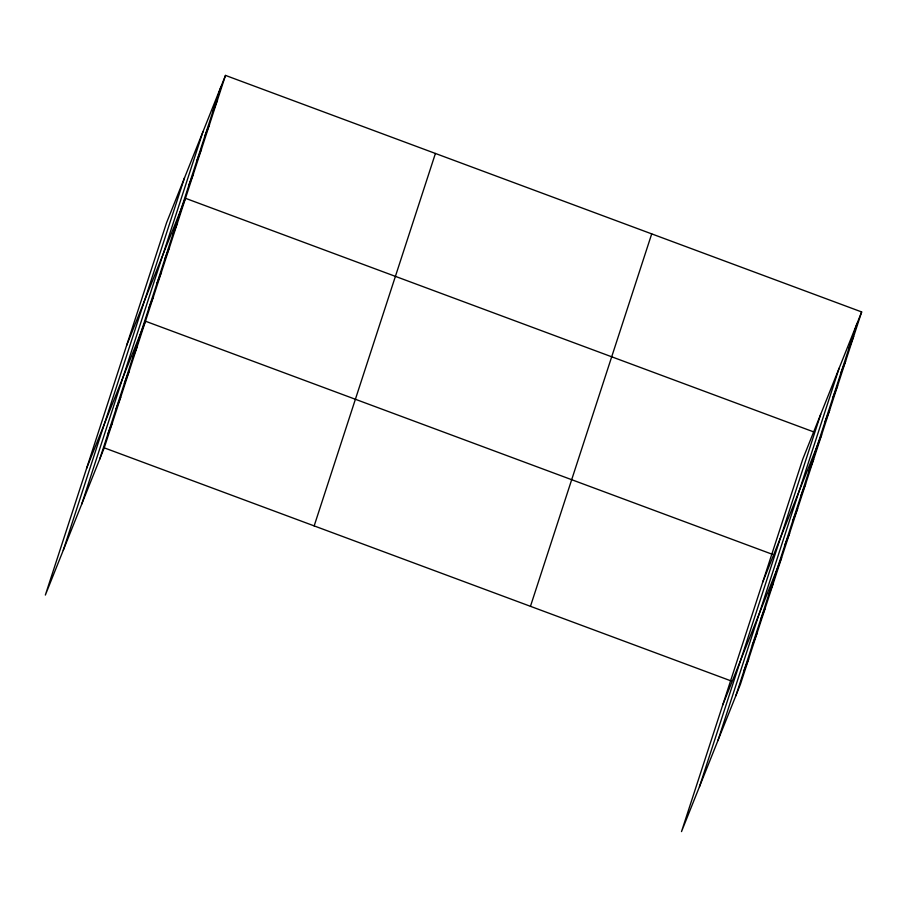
<?xml version="1.0" encoding="UTF-8"?>
<svg xmlns="http://www.w3.org/2000/svg" width="907" height="907" viewBox="0 0 907 907"><rect width="100%" height="100%" fill="white"/><g stroke="black" fill="none" stroke-linecap="round" stroke-linejoin="round"><path stroke-width="1.36" d="M63.263 550.266L184.518 177.829M81.721 504.111L202.987 131.674M99.645 459.316L220.9 86.879M225.492 75.406L166.605 222.623L45.35 595.06L104.237 447.843L225.492 75.406L861.65 311.94L740.395 684.377L681.508 831.594L802.763 459.157L861.65 311.94M314.162 525.901L435.417 153.464M530.459 606.318L651.714 233.881M699.433 786.8L820.688 414.363M717.891 740.645L839.145 368.208M735.804 695.85L857.058 323.414M212.896 111.459L217.487 99.985M204.891 136.039L209.483 124.565M196.887 160.618L201.479 149.145M188.883 185.198L193.474 173.725M126.595 345.522L185.47 198.304L813.76 431.925M172.886 234.369L177.466 222.895M164.881 258.949L169.473 247.475M156.877 283.528L161.469 272.055M148.873 308.108L153.464 296.634M86.573 468.431L145.46 321.214L772.435 554.336M132.626 358.016L137.218 346.542M124.384 383.344L128.964 371.87M116.13 408.66L120.722 397.187M107.888 433.988L112.479 422.515M849.054 347.993L853.646 336.52M841.05 372.573L845.641 361.099M833.057 397.164L837.637 385.69M825.053 421.744L829.633 410.27M762.753 582.067L821.64 434.85M809.044 470.903L813.636 459.43M801.04 495.483L805.631 484.009M793.035 520.062L797.627 508.589M785.031 544.642L789.623 533.169M722.743 704.966L781.619 557.748M768.785 594.55L773.376 583.076M760.542 619.878L765.134 608.404M752.3 645.206L756.88 633.732M744.046 670.534L748.638 659.06M104.237 447.843L731.212 680.964"/></g></svg>
